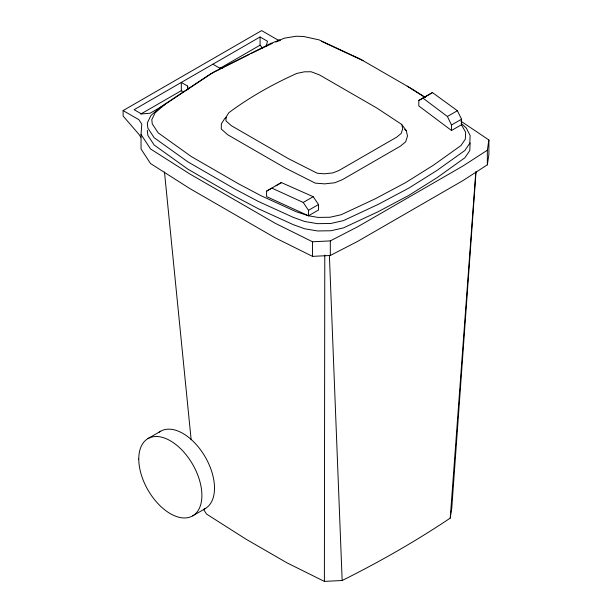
<?xml version="1.0" encoding="UTF-8"?>
<svg xmlns="http://www.w3.org/2000/svg" width="612" height="612" viewBox="0 0 612 612"><rect width="100%" height="100%" fill="white"/><g stroke="black" fill="none" stroke-linecap="round" stroke-linejoin="round"><path stroke-width="0.92" d="M476.006 172.117L451.786 507.845L450.241 518.112A1035.909 598.077 0 0 1 342.162 580.505L324.383 581.4L324.781 255.097M470.131 142.848L469.787 150.56L464.891 157.766L436.815 177.84L408.678 195.473L378.132 211.721L343.363 227.932L330.885 230.755L317.529 230.953L304.638 228.766L293.301 224.665L258.249 208.692L235.222 196.49L187.853 169.142L154.186 145.036L147.867 135.413L147.301 130.264M460.775 121.077L488.896 139.964L488.896 154.553L487.343 164.819L462.963 180.578L357.607 241.403L330.319 255.479L312.541 256.374L275.27 237.884L189.842 188.565L150.491 163.511L141.043 149.014L141.043 134.426L141.8 124.144L138.893 119.692L123.104 110.573L123.104 116.043L138.893 134.28L140.837 137.249M450.241 518.112L475.822 171.758M487.343 164.819L487.343 150.231L488.896 139.964M266.205 46.191L267.467 41.233L260.077 36.965L134.127 109.678L141.517 113.947L150.108 113.22L164.942 104.66M487.343 150.231L462.963 165.99L357.607 226.815L330.319 240.891L312.541 241.786L275.27 223.296L189.842 173.976L150.491 148.923L141.043 134.426M418.815 100.49L432.454 92.58L457.378 110.718L461.547 119.218L461.547 124.687L451.503 130.486L418.815 105.96L418.815 100.49L432.454 92.58M266.587 191.151L281.367 182.583L313.199 196.697L318.508 204.53L318.508 210.008L308.494 215.784L266.587 196.62L266.587 191.151L271.827 188.091L303.223 202.457L308.494 210.314L308.494 215.784L318.095 217.428L330.036 217.245L341.121 214.743L375.194 198.823L405.488 182.69L433.434 165.202L461.004 145.526L465.334 139.131L465.648 132.238L461.417 124.764M276.058 185.681L281.367 182.583M123.104 110.573L261.63 30.6L277.42 39.719L279.99 40.277M140.714 114.084L181.871 90.324M219.739 68.46L260.077 45.166L260.077 36.965M422.915 98.081L447.395 116.479L457.378 110.718M303.223 202.457L313.199 196.697M451.503 130.486L451.503 125.016L461.547 119.218M308.494 210.314L318.508 204.53M147.989 438.536L160.627 431.246M192.65 515.885L205.28 508.595M249.39 54.376L210.65 73.853L160.78 106.909L150.927 115.515L147.301 122.974L147.867 128.115L154.186 137.746L187.853 161.851L235.222 189.2L258.249 201.402L293.301 217.367L304.638 221.475L317.529 223.663L330.885 223.464L343.363 220.634L378.132 204.423L408.678 188.175L436.815 170.549L464.891 150.468L469.787 143.269L470.131 135.558L466.344 128.115L461.18 123.356M251.073 53.527L272.294 43.383M275.805 42.044L280.189 40.377M222.852 67.94L219.211 67.856L212.892 64.206M308.494 215.784L295.894 211.607L261.156 195.779L238.29 183.677L191.166 156.465L158.133 132.804L152.258 123.907L151.814 119.6L155.035 112.96L164.353 104.813L213.81 72.025L270.596 43.475L284.71 38.097L296.208 36.23L303.659 36.491L319.074 39.879L360.07 58.951L410.445 88.036L425.309 97.392M321.315 41.249L363.069 60.687M324.383 581.4L287.112 562.91L245.902 539.118L206.55 514.065L203.567 509.482M187.884 89.589L187.632 86.085L181.313 82.436L181.313 90.645L183.034 92.634M407.194 86.162L424.935 97.331M401.755 124.45L376.678 107.934L319.387 74.855L311.118 71.757L304.455 71.811L296.874 73.409A383.831 221.605 0 0 0 228.842 112.692L226.065 117.068L225.973 120.916L231.336 125.69L288.627 158.768L317.245 173.242L324.536 173.808L332.844 172.913L339.132 170.381L396.798 137.088L401.189 133.454L402.734 128.665L401.755 124.45L406.246 130.578L407.508 136.009L405.641 141.831L400.432 146.146L342.192 179.775L334.71 182.781L324.635 183.86L315.226 183.126L285.406 168.063L227.641 134.716L221.261 128.994L221.36 123.869L224.673 118.598A392.499 226.608 0 0 1 226.18 117.489M404.662 129.537L406.246 130.578M260.077 45.166L262.54 48.011M447.395 116.479L451.503 125.016M164.475 171.98L191.143 439.745M329.409 255.839L342.162 580.505M330.319 240.891L330.319 255.479M312.541 241.786L312.541 256.374M187.632 86.085L187.632 89.734M159.219 432.171A44.638 25.773 60 0 1 205.265 457.019A44.638 25.773 60 0 1 203.758 509.314M138.771 459A44.638 25.773 60 0 0 186.109 517.897A44.638 25.773 60 0 0 186.117 454.777A44.638 25.773 60 0 0 138.771 459"/></g></svg>
